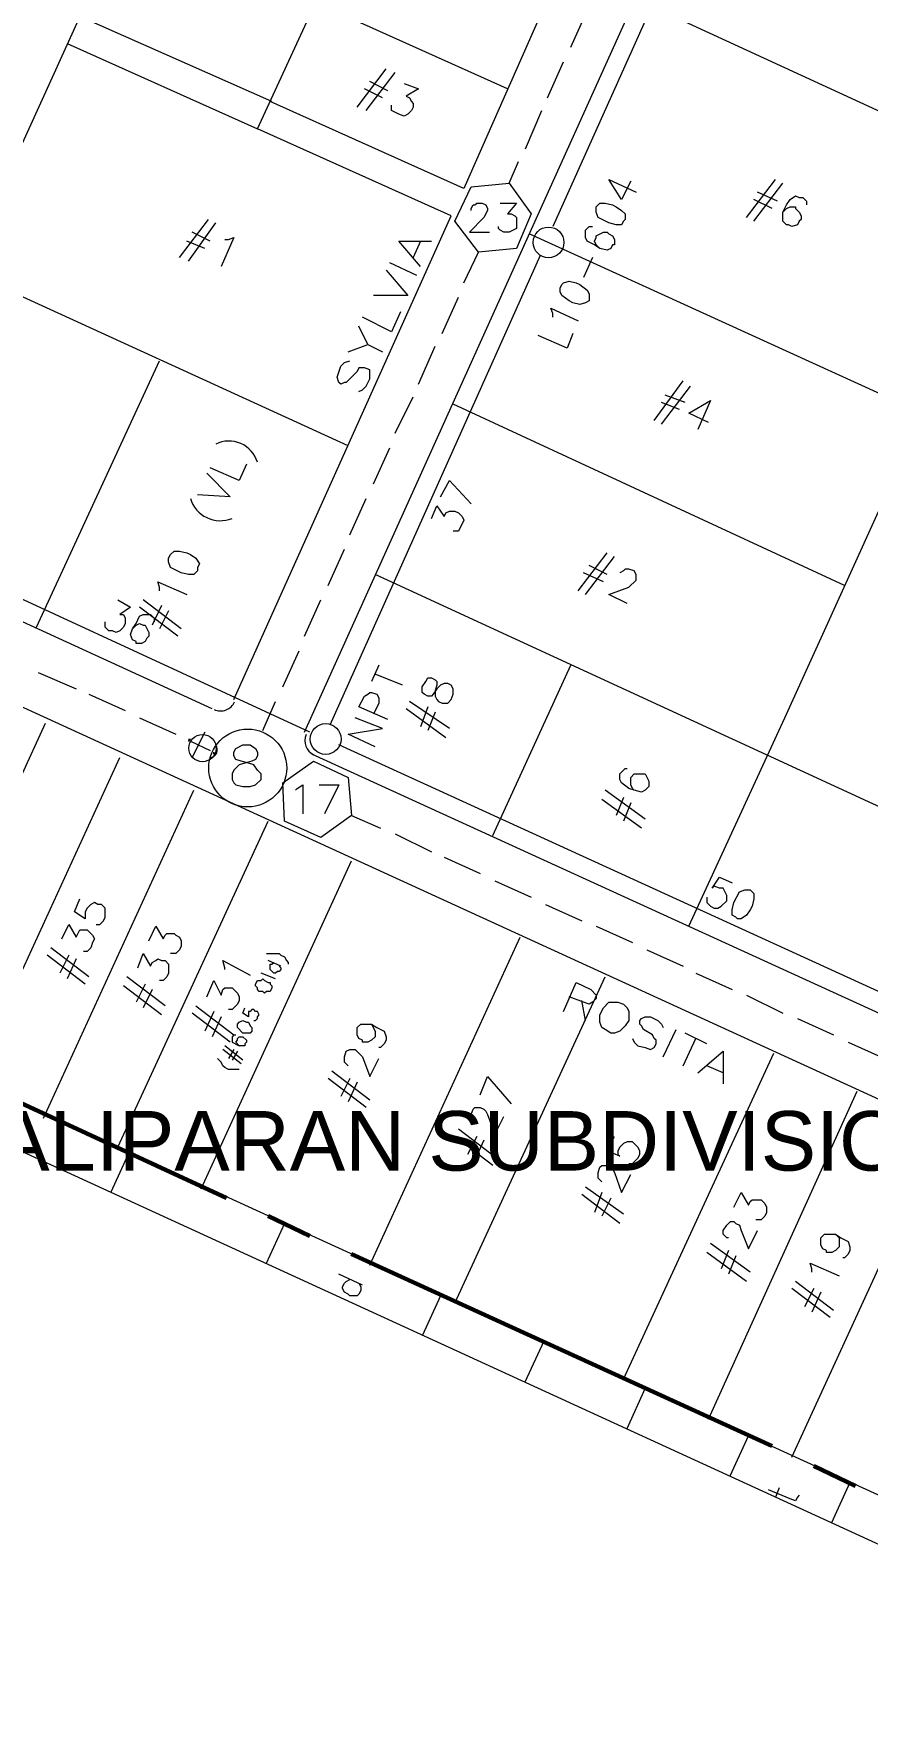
# Model space of a CAD drawing. Header units: millimetres. Extents: x 3.6 to 37.8, y 0.6 to 28.7.
# Drawn here: x 18.798 to 20.717, y 2.761 to 6.631 of the extents above; entities that cross this region are included whole.
import ezdxf

# ---------------------------------------------------------------- set-up
doc = ezdxf.new("R2010")
doc.units = ezdxf.units.MM
for name, color, linetype in [('PDF_0', 7, 'Continuous'), ('PDF_S45$BOUNDARY-NODE', 3, 'Continuous'), ('PDF_S45$NAME-ROAD', 7, 'Continuous'), ('PDF_S45$Passives-Highleg', 7, 'Continuous'), ('PDF_S45$Passives-Splt2way', 7, 'Continuous'), ('PDF_S45$Passives-TapOffs', 7, 'Continuous'), ('PDF_S45$pole', 7, 'Continuous'), ('PDF_S45$strand', 7, 'Continuous'), ('PDF_Text', 4, 'Continuous')]:
    doc.layers.add(name, color=color, linetype=linetype)
for name, color, linetype, true_color in [('PDF_S45$Cable-565', 23, 'Continuous', 0xdd8a6e), ('PDF_S45$LOTS', 254, 'Continuous', 0xdcdcdc), ('PDF_S45$ROAD', 8, 'Continuous', 0x808080), ('PDF_S45$SDU', 157, 'Continuous', 0x396472)]:
    doc.layers.add(name, color=color, linetype=linetype, true_color=true_color)
doc.styles.add('PDF Swiss721BT-LightCondensed', font='arial.ttf')

msp = doc.modelspace()

# ---------------------------------------------------------------- linework, layer by layer
at = {"layer": 'PDF_0', "lineweight": 9}
msp.add_lwpolyline([(24.8509, 18.7793), (24.6007, 18.2164), (26.623, 17.2907), (26.8649, 17.3866), (27.5946, 17.0613), (27.3194, 16.4359), (29.8755, 15.2558), (28.6788, 12.4495), (28.8622, 12.3619), (26.7064, 7.6042), (26.9024, 7.5124), (26.4646, 6.5575), (26.0059, 6.7702), (23.7125, 1.8123), (22.6951, 2.2751), (22.5241, 2.3377), (17.0491, 4.8479), (16.728, 4.7562), (15.4145, 5.3691)], dxfattribs=at)
at = {"layer": 'PDF_S45$BOUNDARY-NODE', "lineweight": 60}
for points in [[(19.2424, 3.9514), (18.275, 4.3976)], [(19.4343, 3.8638), (19.3384, 3.9097)], [(20.4976, 3.3801), (19.5302, 3.8221)], [(20.6894, 3.2884), (20.5935, 3.3343)]]:
    msp.add_lwpolyline(points, dxfattribs=at)
at = {"layer": 'PDF_S45$Cable-565', "lineweight": 13}
for points in [[(20.0347, 6.5992), (20.0722, 6.6826)], [(19.9805, 6.4825), (20.018, 6.5659)], [(19.9305, 6.3657), (19.968, 6.4533)], [(19.8929, 6.2865), (19.9138, 6.3365)], [(19.7887, 6.0572), (19.8221, 6.128)], [(19.7387, 5.9404), (19.7762, 6.0238)], [(19.6844, 5.8236), (19.722, 5.9112)], [(19.6302, 5.7111), (19.6719, 5.7945)], [(19.5802, 5.5943), (19.6177, 5.6777)], [(19.526, 5.4775), (19.5635, 5.5609)], [(19.476, 5.3608), (19.5135, 5.4442)], [(19.4218, 5.244), (19.4593, 5.3274)], [(19.3717, 5.1273), (19.4092, 5.2107)], [(18.8088, 5.1606), (18.8964, 5.1231)], [(18.9255, 5.1106), (19.0089, 5.0731)], [(19.3258, 5.0272), (19.355, 5.0939)], [(19.0423, 5.0564), (19.1257, 5.0189)], [(19.1591, 5.0022), (19.2049, 4.9813)], [(19.5302, 4.8312), (19.5969, 4.802)], [(19.6302, 4.7895), (19.7136, 4.7478)], [(19.7428, 4.7353), (19.8262, 4.6978)], [(19.8596, 4.6811), (19.943, 4.6436)], [(19.9763, 4.6269), (20.0597, 4.5894)], [(20.0931, 4.5769), (20.1765, 4.5393)], [(20.2098, 4.5227), (20.2932, 4.4851)], [(20.3224, 4.4684), (20.4058, 4.4309)], [(20.4392, 4.4184), (20.5226, 4.3767)], [(20.5559, 4.3642), (20.6393, 4.3267)], [(20.6727, 4.31), (20.7561, 4.2725)]]:
    msp.add_lwpolyline(points, dxfattribs=at)
at = {"layer": 'PDF_S45$LOTS', "lineweight": 0}
for points in [[(18.3584, 5.4692), (19.3467, 7.6417)], [(20.3058, 4.5769), (20.5268, 5.0564), (21.3315, 6.8286), (21.5776, 7.3665)], [(18.8755, 6.6076), (19.3133, 6.4116), (19.5802, 6.9912), (19.1382, 7.1872)], [(19.8888, 6.5033), (19.0089, 6.8995)], [(21.0855, 6.2948), (20.1807, 6.7118)], [(19.3467, 6.4741), (18.9047, 6.6701)], [(20.8437, 5.7569), (19.9388, 6.1697)], [(19.5218, 5.6819), (18.6462, 6.0822)], [(18.8046, 5.2649), (19.0882, 5.8778)], [(20.6644, 5.3608), (19.7637, 5.7778)], [(21.3857, 4.556), (19.5844, 5.3858)], [(19.8554, 4.7854), (20.0347, 5.1773)], [(18.4794, 4.2891), (18.8255, 5.0439)], [(18.6503, 4.2099), (18.9964, 4.9647)], [(18.8213, 4.1349), (19.1674, 4.8896)], [(18.9923, 4.0681), (19.3384, 4.8187)], [(17.5161, 4.7437), (21.7193, 2.8214)], [(19.1841, 3.9722), (19.5302, 4.727)], [(19.5719, 3.7971), (19.918, 4.5518)], [(19.7678, 3.7095), (20.1139, 4.4601)], [(20.1556, 3.5344), (20.5017, 4.285)], [(20.3516, 3.4427), (20.6935, 4.1974)], [(20.5434, 3.3551), (20.8895, 4.1098)], [(19.0173, 4.0556), (18.9758, 3.9645)], [(19.3759, 3.893), (19.3337, 3.8004)], [(19.7345, 3.7262), (19.693, 3.6357)], [(19.9722, 3.622), (19.9287, 3.5276)], [(20.2057, 3.5136), (20.1631, 3.4202)], [(20.4434, 3.4051), (20.4006, 3.3113)], [(20.6769, 3.2967), (20.6346, 3.204)]]:
    msp.add_lwpolyline(points, dxfattribs=at)
at = {"layer": 'PDF_S45$NAME-ROAD', "lineweight": 9}
for points in [[(19.6886, 6.0947), (19.6386, 6.1531), (19.7136, 6.1531)], [(19.6886, 6.1531), (19.6719, 6.1155)], [(19.6094, 6.0863), (19.6594, 6.028), (19.5802, 6.028)], [(19.6803, 6.0738), (19.6177, 6.103)], [(19.6428, 5.9904), (19.6219, 5.9446), (19.5552, 5.9779)], [(19.5677, 5.9154), (19.5468, 5.9571)], [(19.5218, 5.8987), (19.5677, 5.9154), (19.6011, 5.8987)], [(19.5468, 5.807), (19.5552, 5.8111), (19.5635, 5.8195), (19.5719, 5.8362), (19.5719, 5.857), (19.5594, 5.8612), (19.5468, 5.8612), (19.5427, 5.8528), (19.5177, 5.8278), (19.5135, 5.8278), (19.5051, 5.8236), (19.501, 5.8278), (19.4968, 5.8403), (19.5051, 5.8653), (19.5135, 5.8737), (19.526, 5.8778)], [(20.018, 4.3809), (20.0472, 4.4476), (20.0806, 4.4309), (20.0931, 4.4184), (20.0931, 4.4101), (20.0848, 4.4017), (20.0764, 4.3976), (20.0639, 4.4017), (20.0305, 4.4142)], [(20.0681, 4.36), (20.0597, 4.4059)], [(20.1765, 4.3183), (20.1807, 4.31), (20.189, 4.3017), (20.2057, 4.2975), (20.2182, 4.2933), (20.2265, 4.2975), (20.2307, 4.3058), (20.2307, 4.3142), (20.2265, 4.3183), (20.2224, 4.3267), (20.2015, 4.3392), (20.1973, 4.3475), (20.1932, 4.3517), (20.1932, 4.36), (20.1973, 4.3642), (20.2057, 4.3684), (20.2182, 4.3684), (20.2349, 4.36), (20.2432, 4.3517), (20.2474, 4.3434)], [(20.2474, 4.2766), (20.2766, 4.3392)], [(20.2932, 4.2558), (20.3224, 4.3183)], [(20.3475, 4.3058), (20.2974, 4.3308)], [(20.3266, 4.2391), (20.385, 4.2891), (20.385, 4.2141)], [(20.385, 4.2391), (20.3475, 4.2558)]]:
    msp.add_lwpolyline(points, dxfattribs=at)
msp.add_lwpolyline([(20.1431, 4.4017), (20.1556, 4.3976), (20.164, 4.3892), (20.1682, 4.3809), (20.1682, 4.36), (20.1598, 4.3475), (20.1473, 4.335), (20.1348, 4.3308), (20.1265, 4.3308), (20.1139, 4.3392), (20.1056, 4.3434), (20.1014, 4.3559), (20.1014, 4.3725), (20.1098, 4.3892), (20.1223, 4.4017)], close=True, dxfattribs=at)
at = {"layer": 'PDF_S45$Passives-Highleg', "lineweight": 9}
msp.add_lwpolyline([(19.1591, 5.0064), (19.1549, 5.0022), (19.1591, 5.0064), (19.1549, 5.0064)], dxfattribs=at)
for points in [[(19.1632, 4.9647), (19.1924, 5.023)], [(19.2133, 4.973), (19.2133, 4.9772)]]:
    msp.add_lwpolyline(points, close=True, dxfattribs=at)
msp.add_circle((19.1869, 4.9866), 0.0313, dxfattribs=at)
msp.add_arc((19.2028, 4.9828), 0.0183, 276.5463, 37.0565, dxfattribs=at)
at = {"layer": 'PDF_S45$Passives-Splt2way', "lineweight": 9}
msp.add_lwpolyline([(19.28, 4.9938), (19.2967, 4.9938), (19.3092, 4.9855), (19.3133, 4.9772), (19.3133, 4.9688), (19.3092, 4.9605), (19.3008, 4.9563), (19.2841, 4.9521), (19.2716, 4.948), (19.2591, 4.9355), (19.255, 4.9271), (19.255, 4.9146), (19.2591, 4.9063), (19.2633, 4.9021), (19.28, 4.8979), (19.2967, 4.8979), (19.3092, 4.9021), (19.3217, 4.9146), (19.3217, 4.9271), (19.3133, 4.9355), (19.305, 4.948), (19.2925, 4.9521), (19.2758, 4.9563), (19.2633, 4.9605), (19.2591, 4.9688), (19.2591, 4.9772), (19.2633, 4.9855)], close=True, dxfattribs=at)
msp.add_circle((19.2911, 4.9408), 0.0897, dxfattribs=at)
at = {"layer": 'PDF_S45$Passives-TapOffs', "lineweight": 9}
for points in [[(19.8221, 6.128), (19.7678, 6.1989), (19.8054, 6.2782), (19.8929, 6.2865), (19.943, 6.2156), (19.9096, 6.1364)], [(19.5302, 4.8312), (19.4593, 4.7812), (19.3759, 4.8187), (19.3717, 4.9063), (19.4426, 4.9563), (19.5218, 4.9188)]]:
    msp.add_lwpolyline(points, close=True, dxfattribs=at)
for points in [[(19.8054, 6.2239), (19.8054, 6.2281), (19.8095, 6.2365), (19.8137, 6.2365), (19.8179, 6.2406), (19.8304, 6.2406), (19.8387, 6.2365), (19.8429, 6.2281), (19.8429, 6.2239), (19.8346, 6.2073), (19.8012, 6.1739), (19.8471, 6.1739)], [(19.8721, 6.2406), (19.9096, 6.2406), (19.8888, 6.2156), (19.8971, 6.2156), (19.9055, 6.2114), (19.9096, 6.2073), (19.9096, 6.1822), (19.8929, 6.1739), (19.8804, 6.1739), (19.8721, 6.1781), (19.8679, 6.1822), (19.8679, 6.1864)], [(19.4009, 4.8896), (19.4051, 4.8938), (19.4176, 4.9021), (19.4176, 4.8354)], [(19.4551, 4.9021), (19.501, 4.9021), (19.4676, 4.8354)]]:
    msp.add_lwpolyline(points, dxfattribs=at)
at = {"layer": 'PDF_S45$pole', "lineweight": 0}
for points in [[(20.1723, 6.2907), (20.1515, 6.249), (20.1223, 6.2948), (20.1848, 6.2656)], [(20.1014, 6.1364), (20.0889, 6.1447), (20.0722, 6.1531), (20.0681, 6.1614), (20.0681, 6.1781), (20.0764, 6.1864), (20.0848, 6.1864)], [(20.0848, 6.1155), (20.0639, 6.0697)], [(19.993, 5.9779), (19.993, 5.9863), (19.9888, 5.9988), (20.0514, 5.9696)], [(20.0389, 5.9404), (20.0264, 5.907), (19.9597, 5.9362)], [(19.5927, 5.1773), (19.576, 5.1398)], [(19.6469, 5.1314), (19.5844, 5.1565)], [(19.6136, 5.0522), (19.5468, 5.0814), (19.5594, 5.1064), (19.5677, 5.1106), (19.5719, 5.1148), (19.576, 5.1148), (19.5885, 5.1106), (19.5927, 5.1023), (19.5927, 5.0898), (19.5802, 5.0647)], [(19.5844, 4.9897), (19.5218, 5.0189), (19.6011, 5.0314), (19.5385, 5.0564)]]:
    msp.add_lwpolyline(points, dxfattribs=at)
for points in [[(20.0931, 6.2198), (20.0931, 6.2323), (20.1014, 6.2406), (20.1139, 6.2406), (20.1306, 6.2365), (20.139, 6.2323), (20.1515, 6.2239), (20.1598, 6.2156), (20.1598, 6.2031), (20.1556, 6.1989), (20.1515, 6.1906), (20.139, 6.1906), (20.1223, 6.1948), (20.0973, 6.2073)], [(20.0931, 6.1447), (20.0889, 6.1531), (20.0931, 6.1614), (20.0931, 6.1656), (20.1098, 6.1739), (20.1181, 6.1739), (20.1223, 6.1697), (20.1306, 6.1656), (20.1348, 6.1572), (20.1348, 6.1447), (20.1306, 6.1447), (20.1265, 6.1364), (20.1181, 6.1322), (20.1014, 6.1364)], [(20.0097, 6.0446), (20.0139, 6.053), (20.018, 6.0572), (20.0305, 6.0613), (20.0472, 6.0572), (20.0556, 6.053), (20.0722, 6.0405), (20.0764, 6.0321), (20.0764, 6.0155), (20.0681, 6.0113), (20.0556, 6.0071), (20.0389, 6.0113), (20.0305, 6.0155), (20.0139, 6.028), (20.0097, 6.0363)]]:
    msp.add_lwpolyline(points, close=True, dxfattribs=at)
for centre in [(19.9833, 6.1501), (19.4704, 5.0075)]:
    msp.add_circle(centre, 0.0354, dxfattribs=at)
at = {"layer": 'PDF_S45$ROAD', "lineweight": 0}
msp.add_lwpolyline([(19.4218, 5.023), (20.6519, 7.7501, -0.416434), (20.6987, 7.7669)], format="xyb", dxfattribs=at)
for points in [[(19.551, 6.9245), (19.9888, 6.7285), (19.7887, 6.274), (19.3425, 6.4741)], [(19.2591, 5.0981), (19.7595, 6.2114), (19.3133, 6.4116)], [(19.2091, 5.0772), (17.5078, 5.857)], [(17.4327, 5.6944), (22.8785, 3.2008)], [(21.1731, 4.1807), (19.4384, 4.973)]]:
    msp.add_lwpolyline(points, dxfattribs=at)
for centre, start, end in [((19.2286, 5.1076), 245.3963, 335.7698), ((19.4579, 5.0033), 155.7696, 245.3961)]:
    msp.add_arc(centre, 0.0354, start, end, dxfattribs=at)
at = {"layer": 'PDF_S45$SDU', "lineweight": 0}
for points in [[(19.5427, 6.4616), (19.6094, 6.5492)], [(19.5635, 6.4533), (19.6302, 6.5409)], [(19.6011, 6.4825), (19.5594, 6.5033)], [(19.6136, 6.4992), (19.5719, 6.52)], [(19.6511, 6.5158), (19.6844, 6.5033), (19.6553, 6.4866), (19.6636, 6.4825), (19.6678, 6.4741), (19.6719, 6.47), (19.6719, 6.4616), (19.6678, 6.4533), (19.6594, 6.4449), (19.6511, 6.4408), (19.6386, 6.4449), (19.6219, 6.4533), (19.6219, 6.4658)], [(20.4392, 6.2073), (20.5059, 6.2948)], [(20.4559, 6.1989), (20.5226, 6.2865)], [(20.4976, 6.2281), (20.4559, 6.249)], [(20.5101, 6.2448), (20.4642, 6.2656)], [(20.5226, 6.2198), (20.5309, 6.2365), (20.5393, 6.249), (20.5518, 6.2573), (20.5601, 6.2531), (20.5685, 6.2531), (20.5768, 6.2448), (20.5768, 6.2365)], [(19.134, 6.1155), (19.2007, 6.2031)], [(19.1549, 6.1072), (19.2174, 6.1948)], [(19.1924, 6.1364), (19.1507, 6.1531)], [(19.2049, 6.1531), (19.1632, 6.1739)], [(19.2383, 6.1572), (19.2466, 6.1572), (19.2591, 6.1614), (19.2299, 6.0947)], [(20.2265, 5.7402), (20.2932, 5.832)], [(20.2432, 5.7319), (20.3099, 5.8195)], [(20.2849, 5.7653), (20.2432, 5.7819)], [(20.2974, 5.7819), (20.2515, 5.7986)], [(20.3516, 5.7361), (20.3058, 5.7569), (20.3558, 5.7861), (20.3266, 5.7194)], [(19.1966, 5.6193), (19.2508, 5.5651), (19.1757, 5.5693)], [(19.2883, 5.6402), (19.2716, 5.6026), (19.2049, 5.6318)], [(20.0514, 5.3483), (20.1181, 5.4358)], [(20.0681, 5.3399), (20.1348, 5.4275)], [(20.1098, 5.3691), (20.0639, 5.39)], [(20.1181, 5.3858), (20.0764, 5.4067)], [(20.164, 5.3191), (20.1223, 5.3399), (20.1682, 5.3566), (20.1848, 5.3733), (20.1848, 5.3858), (20.1807, 5.3941), (20.1682, 5.3983), (20.1598, 5.3983), (20.1556, 5.3941), (20.1473, 5.39)], [(19.0882, 5.3483), (19.0882, 5.3566), (19.084, 5.3691), (19.1507, 5.3399)], [(19.1299, 5.244), (19.0423, 5.3108)], [(19.1382, 5.2607), (19.0506, 5.3274)], [(19.0923, 5.3149), (19.0715, 5.2691)], [(19.109, 5.3024), (19.0882, 5.2607)], [(19.747, 5.0105), (19.6553, 5.0772)], [(19.7553, 5.0314), (19.6636, 5.0939)], [(19.7053, 5.0814), (19.6886, 5.0355)], [(19.722, 5.0689), (19.7053, 5.0272)], [(20.1807, 4.8896), (20.1682, 4.8938), (20.1515, 4.9063), (20.1473, 4.9146), (20.1473, 4.9271), (20.1598, 4.9396), (20.164, 4.9396)], [(20.2057, 4.8229), (20.1139, 4.8896)], [(20.1973, 4.802), (20.1056, 4.8687)], [(20.1556, 4.8729), (20.139, 4.8312)], [(20.1723, 4.8604), (20.1556, 4.8187)], [(18.9422, 4.581), (18.9506, 4.581), (18.9589, 4.5894), (18.9631, 4.5977), (18.9631, 4.6186), (18.9547, 4.6269), (18.9464, 4.6269), (18.9381, 4.6311), (18.9297, 4.6269), (18.9214, 4.6186), (18.9172, 4.6102), (18.9172, 4.5935), (18.8922, 4.6102), (18.9047, 4.6394)], [(18.863, 4.5477), (18.8797, 4.581), (18.8964, 4.5518), (18.9047, 4.5685), (18.9214, 4.5685), (18.9339, 4.556), (18.9381, 4.5477), (18.9339, 4.5393), (18.9297, 4.5268), (18.9214, 4.5185), (18.913, 4.5185)], [(19.0631, 4.5435), (19.0798, 4.5769), (19.0965, 4.5477), (19.1007, 4.556), (19.1048, 4.5602), (19.1215, 4.5602), (19.1257, 4.556), (19.134, 4.5518), (19.1382, 4.5435), (19.1382, 4.531), (19.134, 4.5227), (19.1257, 4.5143), (19.1132, 4.5143)], [(18.9172, 4.4434), (18.8296, 4.5101)], [(18.9255, 4.4601), (18.838, 4.5268)], [(18.8797, 4.5101), (18.8588, 4.4684)], [(18.8964, 4.5018), (18.8755, 4.4559)], [(19.0381, 4.481), (19.0506, 4.5143), (19.0673, 4.4851), (19.0715, 4.4935), (19.0798, 4.4976), (19.084, 4.5018), (19.0923, 4.4976), (19.1007, 4.4976), (19.109, 4.4893), (19.109, 4.4684), (19.1048, 4.4601), (19.0965, 4.4518), (19.0882, 4.4518)], [(19.2383, 4.4768), (19.2383, 4.481), (19.2341, 4.4976), (19.2967, 4.4643)], [(19.3342, 4.5143), (19.3634, 4.5143), (19.3675, 4.5101), (19.3759, 4.506), (19.3801, 4.4976), (19.3842, 4.4935), (19.3842, 4.4893)], [(19.3675, 4.4851), (19.3384, 4.4976)], [(19.3634, 4.4851), (19.3675, 4.481), (19.3675, 4.4768), (19.3634, 4.4726), (19.3592, 4.4726), (19.355, 4.4684), (19.3509, 4.4684), (19.3425, 4.4768), (19.3425, 4.4893), (19.3467, 4.4893), (19.3509, 4.4935)], [(19.1007, 4.3934), (19.0131, 4.4601)], [(19.1966, 4.4142), (19.2133, 4.4518), (19.2299, 4.4184), (19.2341, 4.4309), (19.2383, 4.4351), (19.255, 4.4351), (19.2675, 4.4226), (19.2716, 4.4142), (19.2716, 4.4059), (19.2675, 4.3976), (19.255, 4.385), (19.2466, 4.385)], [(19.355, 4.4559), (19.3217, 4.4684)], [(19.0923, 4.3725), (19.0048, 4.4393)], [(19.0548, 4.4434), (19.034, 4.4017)], [(19.0715, 4.4309), (19.0506, 4.3892)], [(19.2508, 4.31), (19.1632, 4.3767)], [(19.1716, 4.3934), (19.2591, 4.3267), (19.255, 4.3225), (19.255, 4.31), (19.2716, 4.3017), (19.2633, 4.31), (19.2675, 4.3142), (19.2675, 4.3183), (19.2716, 4.3225), (19.28, 4.3225), (19.2883, 4.3142), (19.2883, 4.31), (19.2841, 4.3058), (19.2841, 4.3017), (19.2716, 4.3017)], [(19.2133, 4.3809), (19.1924, 4.335)], [(19.305, 4.36), (19.3092, 4.36), (19.3133, 4.3642), (19.3133, 4.3684), (19.3175, 4.3725), (19.3133, 4.3809), (19.3092, 4.3809), (19.305, 4.385), (19.3008, 4.385), (19.2967, 4.3809), (19.2925, 4.3809), (19.2925, 4.3684), (19.28, 4.3767), (19.2841, 4.3892)], [(19.2299, 4.3684), (19.2091, 4.3225)], [(19.576, 4.3517), (19.5844, 4.335), (19.5844, 4.3225), (19.576, 4.3142), (19.5677, 4.31), (19.5552, 4.31), (19.5552, 4.3142), (19.5468, 4.3183), (19.5427, 4.3267), (19.5427, 4.3434), (19.551, 4.3517), (19.576, 4.3517), (19.5885, 4.3434), (19.6052, 4.335), (19.6094, 4.3225), (19.6094, 4.3142), (19.6052, 4.3058), (19.5969, 4.2975), (19.5927, 4.2975)], [(19.28, 4.2683), (19.2383, 4.3017)], [(19.2591, 4.3267), (19.2633, 4.3267)], [(19.2716, 4.2474), (19.2466, 4.2474), (19.2383, 4.2516), (19.2341, 4.2558), (19.2299, 4.2641), (19.2216, 4.2725)], [(19.2758, 4.26), (19.2341, 4.2933)], [(19.2591, 4.2933), (19.2466, 4.2725)], [(19.2675, 4.2891), (19.255, 4.2683)], [(19.5218, 4.2558), (19.5135, 4.2641), (19.5135, 4.2766), (19.5177, 4.2891), (19.526, 4.2933), (19.5385, 4.2933), (19.5552, 4.2766), (19.5719, 4.2308), (19.5927, 4.2725)], [(19.5635, 4.1599), (19.476, 4.2266)], [(19.5719, 4.1766), (19.4843, 4.2433)], [(19.526, 4.2266), (19.5051, 4.1849)], [(19.5427, 4.2183), (19.5218, 4.1724)], [(19.8262, 4.1891), (19.8429, 4.2308), (19.8971, 4.1682)], [(19.8137, 4.1224), (19.8095, 4.1224), (19.8054, 4.1307), (19.8054, 4.1432), (19.8095, 4.1557), (19.8137, 4.1599), (19.8262, 4.1599), (19.8346, 4.1557), (19.8387, 4.1515), (19.8429, 4.1432), (19.8596, 4.0973), (19.8804, 4.139)], [(19.8638, 4.0431), (19.7762, 4.1098)], [(19.8554, 4.0264), (19.7678, 4.0932)], [(19.8179, 4.0932), (19.797, 4.0515)], [(19.8346, 4.0848), (19.8137, 4.039)], [(20.1682, 4.0306), (20.1765, 4.0306), (20.189, 4.0431), (20.1932, 4.0515), (20.1932, 4.0598), (20.189, 4.0681), (20.1765, 4.0807), (20.164, 4.0807), (20.1556, 4.0765), (20.1473, 4.0681), (20.1431, 4.0598), (20.1431, 4.0515), (20.1473, 4.0473), (20.1181, 4.0598), (20.1348, 4.0932)], [(20.1056, 3.9889), (20.0973, 3.9973), (20.0973, 4.0098), (20.1014, 4.0223), (20.1056, 4.0264), (20.1265, 4.0264), (20.1348, 4.0098), (20.1515, 3.9639), (20.1723, 4.0056)], [(20.1473, 3.893), (20.0597, 3.9597)], [(20.1556, 3.9139), (20.0681, 3.9764)], [(20.1056, 3.9639), (20.0889, 3.918)], [(20.1265, 3.9514), (20.1056, 3.9097)], [(20.41, 3.9305), (20.4267, 3.9639), (20.4434, 3.9347), (20.4475, 3.943), (20.4517, 3.9472), (20.4725, 3.9472), (20.4809, 3.9389), (20.4851, 3.9305), (20.4851, 3.918), (20.4809, 3.9097), (20.4725, 3.9013), (20.46, 3.9013)], [(20.3975, 3.8597), (20.3933, 3.8597), (20.385, 3.868), (20.385, 3.8763), (20.3933, 3.8888), (20.4017, 3.8972), (20.41, 3.8972), (20.4142, 3.893), (20.4225, 3.8888), (20.4267, 3.8763), (20.4434, 3.8346), (20.4642, 3.8763)], [(20.4475, 3.7804), (20.3558, 3.8471)], [(20.6435, 3.868), (20.656, 3.8597), (20.6727, 3.8513), (20.6769, 3.8388), (20.6769, 3.8305), (20.6727, 3.8221), (20.6644, 3.8138), (20.6602, 3.8138)], [(20.4392, 3.7596), (20.3475, 3.8263)], [(20.3975, 3.8305), (20.3808, 3.7888)], [(20.4142, 3.818), (20.3975, 3.7763)], [(20.5893, 3.7804), (20.5893, 3.7888), (20.5851, 3.8013), (20.6519, 3.7721)], [(19.5552, 3.7512), (19.501, 3.7763)], [(19.5468, 3.7554), (19.551, 3.7471), (19.551, 3.7387), (19.5468, 3.7304), (19.5427, 3.7262), (19.526, 3.7262), (19.5218, 3.7304), (19.5135, 3.7346), (19.5093, 3.7429), (19.5093, 3.7471), (19.5135, 3.7554), (19.5177, 3.7596), (19.526, 3.7637)], [(20.6393, 3.6929), (20.5518, 3.7596)], [(20.631, 3.6762), (20.5434, 3.7429)], [(20.5935, 3.7429), (20.5726, 3.7012)], [(20.6102, 3.7346), (20.5893, 3.6887)], [(20.5601, 3.2675), (20.5559, 3.2634), (20.5518, 3.255), (20.5393, 3.2592), (20.4892, 3.28)], [(20.5142, 3.2842), (20.5059, 3.2634)]]:
    msp.add_lwpolyline(points, dxfattribs=at)
for points in [[(20.5309, 6.2281), (20.5393, 6.2323), (20.5518, 6.2323), (20.5518, 6.2281), (20.5601, 6.2198), (20.5643, 6.2114), (20.5643, 6.2031), (20.5601, 6.1989), (20.5559, 6.1906), (20.5434, 6.1864), (20.5351, 6.1906), (20.5309, 6.1906), (20.5226, 6.1989), (20.5226, 6.2198)], [(19.109, 5.4233), (19.1132, 5.4317), (19.1215, 5.44), (19.134, 5.44), (19.1507, 5.4358), (19.1591, 5.4317), (19.1716, 5.4233), (19.1799, 5.4108), (19.1757, 5.4025), (19.1757, 5.3941), (19.1674, 5.3858), (19.1549, 5.3858), (19.1382, 5.39), (19.1132, 5.4025), (19.109, 5.415)], [(19.6928, 5.1273), (19.7011, 5.1398), (19.7053, 5.1481), (19.7136, 5.1481), (19.722, 5.144), (19.7261, 5.1398), (19.7261, 5.1314), (19.722, 5.1189), (19.722, 5.1064), (19.7261, 5.0981), (19.7303, 5.0939), (19.7387, 5.0898), (19.7512, 5.0898), (19.7595, 5.0981), (19.7637, 5.1106), (19.7637, 5.1231), (19.7595, 5.1314), (19.7512, 5.1356), (19.7428, 5.1356), (19.7345, 5.1314), (19.7261, 5.1231), (19.7178, 5.1106), (19.7136, 5.1064), (19.7053, 5.1064), (19.697, 5.1106), (19.6928, 5.1148)], [(20.1765, 4.8938), (20.1723, 4.9021), (20.1723, 4.9188), (20.1807, 4.9271), (20.2057, 4.9271), (20.214, 4.9104), (20.214, 4.8979), (20.2057, 4.8896), (20.1973, 4.8854), (20.1807, 4.8896)], [(19.3092, 4.4434), (19.3133, 4.4518), (19.3217, 4.4518), (19.3258, 4.4559), (19.33, 4.4518), (19.3384, 4.4476), (19.3425, 4.4476), (19.3425, 4.4434), (19.3467, 4.4393), (19.3467, 4.4351), (19.3425, 4.4267), (19.3342, 4.4267), (19.33, 4.4226), (19.3258, 4.4267), (19.3175, 4.4267), (19.3133, 4.4309), (19.3133, 4.4351), (19.3092, 4.4393)], [(19.2675, 4.3517), (19.2716, 4.3559), (19.28, 4.36), (19.2883, 4.3559), (19.2925, 4.3559), (19.2967, 4.3475), (19.3008, 4.3434), (19.3008, 4.335), (19.2967, 4.3308), (19.28, 4.3308), (19.2675, 4.3434)], [(20.6519, 3.8597), (20.6519, 3.8388), (20.6435, 3.8305), (20.6352, 3.8263), (20.6227, 3.8263), (20.6227, 3.8305), (20.6143, 3.8346), (20.6102, 3.843), (20.6102, 3.8597), (20.6185, 3.868), (20.6435, 3.868)]]:
    msp.add_lwpolyline(points, close=True, dxfattribs=at)
for centre, radius, start, end in [((19.2477, 5.6246), 0.0685, 16.7378, 116.2651), ((19.228, 5.5819), 0.0721, 196.9139, 291.9662)]:
    msp.add_arc(centre, radius, start, end, dxfattribs=at)
at = {"layer": 'PDF_S45$strand', "color": 254, "lineweight": 0, "true_color": 0xdcdcdc}
for points in [[(20.7811, 7.9419), (19.993, 6.1864)], [(19.9638, 6.1197), (19.4801, 5.0397)], [(19.4343, 5.023), (18.4502, 5.4775)], [(21.1522, 4.2391), (19.501, 4.9938)]]:
    msp.add_lwpolyline(points, dxfattribs=at)
at = {"layer": 'PDF_S45$strand', "lineweight": 0}
for points in [[(19.7345, 5.5651), (19.7553, 5.6026), (19.8054, 5.5484)], [(19.7136, 5.5151), (19.7261, 5.5443), (19.7428, 5.5192), (19.747, 5.5276), (19.7553, 5.5318), (19.7678, 5.5318), (19.7762, 5.5276), (19.7845, 5.5192), (19.7887, 5.5109), (19.7762, 5.4859), (19.7637, 5.4859)], [(18.9923, 5.3274), (19.0214, 5.3108), (18.9964, 5.2941), (19.0048, 5.2941), (19.0089, 5.2857), (19.0089, 5.2732), (19.0048, 5.2649), (18.9964, 5.2565), (18.9881, 5.2524), (18.9797, 5.2565), (18.9714, 5.2565), (18.9631, 5.2649), (18.9631, 5.2774)], [(19.0256, 5.2607), (19.034, 5.2732), (19.0423, 5.2899), (19.0506, 5.2941), (19.0673, 5.2941), (19.0757, 5.2857), (19.0757, 5.2774)], [(20.3475, 4.6436), (20.3475, 4.6311), (20.3558, 4.6227), (20.3641, 4.6186), (20.3725, 4.6186), (20.3808, 4.6227), (20.3933, 4.6352), (20.3933, 4.6477), (20.385, 4.6644), (20.3766, 4.6644), (20.3641, 4.6686), (20.36, 4.6644), (20.3766, 4.6894), (20.4058, 4.6769)]]:
    msp.add_lwpolyline(points, dxfattribs=at)
for points in [[(19.034, 5.2691), (19.0423, 5.2732), (19.0506, 5.2691), (19.0548, 5.2691), (19.0631, 5.2524), (19.0631, 5.244), (19.059, 5.2399), (19.0548, 5.2315), (19.0465, 5.2274), (19.034, 5.2274), (19.034, 5.2315), (19.0256, 5.2357), (19.0214, 5.2482), (19.0256, 5.2607)], [(20.435, 4.6603), (20.4475, 4.6603), (20.4559, 4.6519), (20.4559, 4.6394), (20.4517, 4.6227), (20.4475, 4.6144), (20.4392, 4.6019), (20.4267, 4.5935), (20.4183, 4.5935), (20.4142, 4.5977), (20.4058, 4.6019), (20.4058, 4.6144), (20.41, 4.6311), (20.4225, 4.6561)]]:
    msp.add_lwpolyline(points, close=True, dxfattribs=at)

# ---------------------------------------------------------------- texts
at = {"layer": 'PDF_Text', "insert": (18.5801, 4.082), "char_height": 0.136885, "attachment_point": 4, "style": 'PDF Swiss721BT-LightCondensed'}
msp.add_mtext('PALIPARAN SUBDIVISION', dxfattribs=at)

doc.saveas('drawing.dxf')
